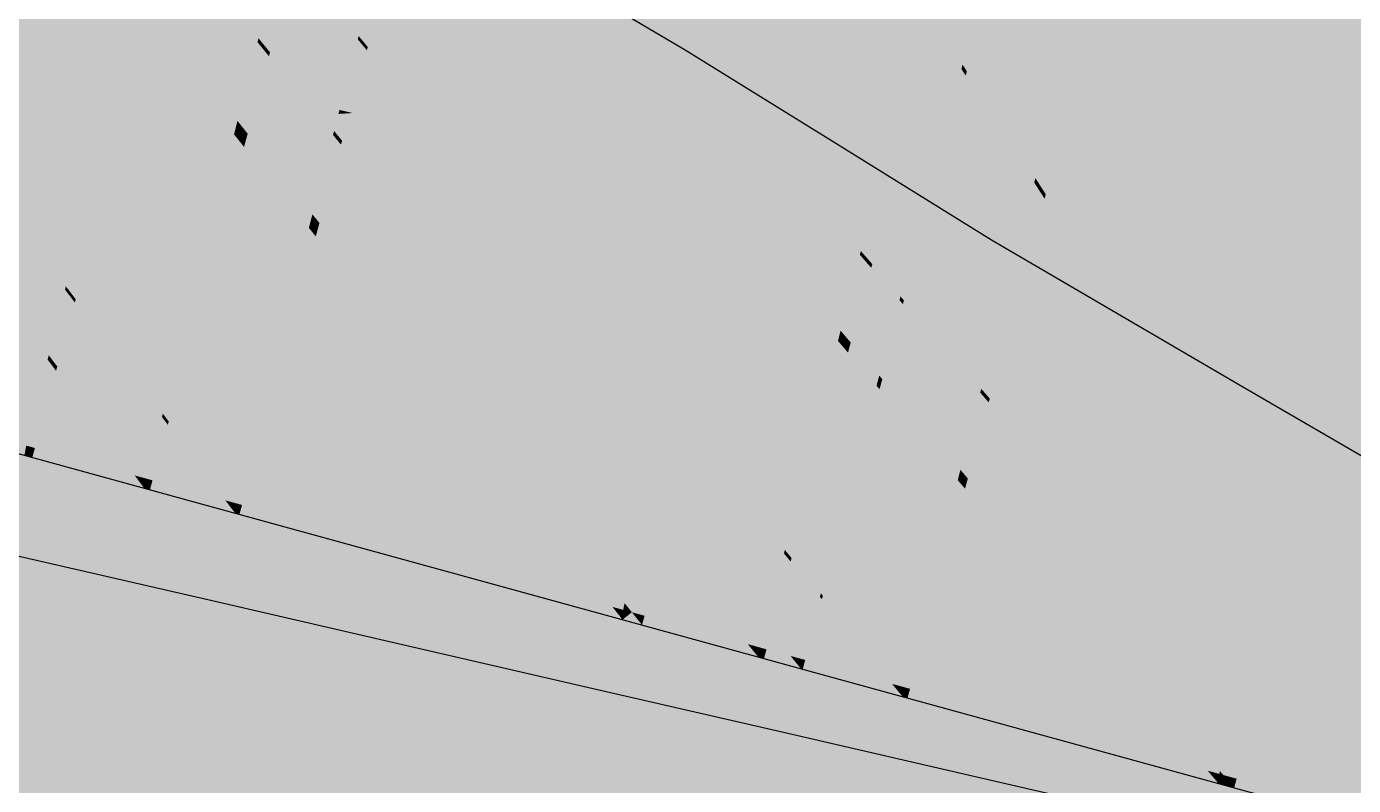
# Model space of a CAD drawing. Header units: millimetres. Extents: x 340454 to 342791, y 6993867 to 6995092.
# Drawn here: x 340717.3593 to 340717.7437, y 6994461.5475 to 6994461.7674 of the extents above; entities that cross this region are included whole.
import ezdxf

# ---------------------------------------------------------------- set-up
doc = ezdxf.new("R2010")
doc.units = ezdxf.units.MM
doc.header["$LTSCALE"] = 10
for name, color, linetype in [('A-MODELAGEM', 7, 'Continuous'), ('F-HZ-CORREDOR-FEAT', 2, 'Continuous'), ('T-HM-CURVA_MESTRA', 20, 'Continuous'), ('TRAMA', 7, 'Continuous')]:
    doc.layers.add(name, color=color, linetype=linetype)

msp = doc.modelspace()

# ---------------------------------------------------------------- hatches: boundary and pattern name
at = {"layer": 'TRAMA'}
h = msp.add_hatch(dxfattribs=at)
h.set_pattern_fill('AR-HBONE', color=253, scale=0.0015)
h.set_pattern_definition([(45, (337861.49948, 6993610.78793), (0, 0.215526147), [0.4572, -0.1524]), (135, (337861.60724, 6993610.8957), (2e-17, 0.215526147), [0.4572, -0.1524])])
edge = h.paths.add_edge_path()
edge.add_arc((340705.64986, 6994464.40015), 10.00323, 340.110083, 346.415596, ccw=False)
edge.add_line((340715.05637, 6994460.99691), (340716.04108, 6994460.72647))
edge.add_line((340716.04108, 6994460.72647), (340716.04375, 6994460.73573))
edge.add_line((340716.04375, 6994460.73573), (340716.42812, 6994460.62499))
edge.add_line((340716.42812, 6994460.62499), (340716.78616, 6994460.52184))
edge.add_line((340716.78616, 6994460.52184), (340730.99922, 6994456.61834))
edge.add_line((340730.99922, 6994456.61834), (340731.01484, 6994457.75478))
edge.add_line((340731.01484, 6994457.75478), (340715.37324, 6994462.05061))

# ---------------------------------------------------------------- linework, layer by layer
at = {"layer": 'A-MODELAGEM', "color": 161, "linetype": 'Continuous', "lineweight": -3}
for points in [[(340717.84237, 6994462.70378), (340717.52675, 6994461.55459), (340717.63806, 6994461.84807)], [(340717.84237, 6994462.70378), (340717.67741, 6994462.29563), (340717.52675, 6994461.55459)], [(340717.69122, 6994462.36192), (340717.49411, 6994461.89245), (340717.45377, 6994461.74231)], [(340717.69122, 6994462.36192), (340717.45377, 6994461.74231), (340717.67741, 6994462.29563)], [(340717.67741, 6994462.29563), (340717.45377, 6994461.74231), (340717.5184, 6994461.53256)], [(340717.67741, 6994462.29563), (340717.5184, 6994461.53256), (340717.52675, 6994461.55459)], [(340717.89921, 6994462.09656), (340717.86452, 6994462.01374), (340717.71907, 6994461.44068)], [(340717.89921, 6994462.09656), (340717.71907, 6994461.44068), (340717.75026, 6994461.43212)], [(340717.86452, 6994462.01374), (340717.78557, 6994461.8252), (340717.71907, 6994461.44068)], [(340717.71469, 6994461.93768), (340717.58808, 6994461.47666), (340717.7584, 6994461.79342)], [(340717.71469, 6994461.93768), (340717.6943, 6994461.88965), (340717.58808, 6994461.47666)], [(340717.49411, 6994461.89245), (340717.45487, 6994461.7496), (340717.45377, 6994461.74231)], [(340717.49411, 6994461.89245), (340717.4594, 6994461.77968), (340717.45487, 6994461.7496)], [(340717.74399, 6994461.72818), (340717.78031, 6994461.89264), (340717.6823, 6994461.81972)], [(340717.6943, 6994461.88965), (340717.62217, 6994461.71977), (340717.58808, 6994461.47666)], [(340717.6943, 6994461.88965), (340717.64105, 6994461.7885), (340717.62217, 6994461.71977)], [(340717.63806, 6994461.84807), (340717.52675, 6994461.55459), (340717.61165, 6994461.74428)], [(340717.63806, 6994461.84807), (340717.61165, 6994461.74428), (340717.62855, 6994461.78688)], [(340717.34391, 6994461.84046), (340717.34521, 6994461.76714), (340717.36428, 6994461.83658)], [(340717.56263, 6994461.74483), (340717.47966, 6994461.83984), (340717.47412, 6994461.81967)], [(340717.56286, 6994461.74595), (340717.47994, 6994461.84085), (340717.47966, 6994461.83984)], [(340717.56263, 6994461.74483), (340717.56286, 6994461.74595), (340717.47966, 6994461.83984)], [(340717.56286, 6994461.74595), (340717.57531, 6994461.80567), (340717.47994, 6994461.84085)], [(340717.36428, 6994461.83658), (340717.34521, 6994461.76714), (340717.38689, 6994461.75761)], [(340717.36428, 6994461.83658), (340717.38689, 6994461.75761), (340717.40456, 6994461.82889)], [(340717.40456, 6994461.82889), (340717.38689, 6994461.75761), (340717.39219, 6994461.7564)], [(340717.40456, 6994461.82889), (340717.39219, 6994461.7564), (340717.41173, 6994461.82753)], [(340717.41173, 6994461.82753), (340717.39219, 6994461.7564), (340717.42276, 6994461.7494)], [(340717.41173, 6994461.82753), (340717.42276, 6994461.7494), (340717.44125, 6994461.8219)], [(340717.78557, 6994461.8252), (340717.68271, 6994461.45067), (340717.71907, 6994461.44068)], [(340717.78557, 6994461.8252), (340717.74294, 6994461.72341), (340717.68271, 6994461.45067)], [(340717.78557, 6994461.8252), (340717.7584, 6994461.79342), (340717.74294, 6994461.72341)], [(340717.44125, 6994461.8219), (340717.42276, 6994461.7494), (340717.42668, 6994461.74851)], [(340717.44125, 6994461.8219), (340717.42668, 6994461.74851), (340717.44656, 6994461.82089)], [(340717.44656, 6994461.82089), (340717.42668, 6994461.74851), (340717.4594, 6994461.77968)], [(340717.45549, 6994461.76459), (340717.47008, 6994461.82078), (340717.43716, 6994461.78668)], [(340717.45549, 6994461.76459), (340717.47337, 6994461.81695), (340717.47008, 6994461.82078)], [(340717.55795, 6994461.72237), (340717.47412, 6994461.81967), (340717.47337, 6994461.81695)], [(340717.55795, 6994461.72237), (340717.56263, 6994461.74483), (340717.47412, 6994461.81967)], [(340717.74399, 6994461.72818), (340717.6823, 6994461.81972), (340717.67746, 6994461.80211)], [(340717.45812, 6994461.76142), (340717.47337, 6994461.81695), (340717.45549, 6994461.76459)], [(340717.55732, 6994461.71935), (340717.47337, 6994461.81695), (340717.45812, 6994461.76142)], [(340717.55732, 6994461.71935), (340717.55795, 6994461.72237), (340717.47337, 6994461.81695)], [(340717.3368, 6994461.73654), (340717.3905, 6994461.77216), (340717.3578, 6994461.81299)], [(340717.56286, 6994461.74595), (340717.58954, 6994461.7832), (340717.57531, 6994461.80567)], [(340717.65744, 6994461.74635), (340717.67239, 6994461.80445), (340717.63779, 6994461.77664)], [(340717.65744, 6994461.74635), (340717.67643, 6994461.79838), (340717.67239, 6994461.80445)], [(340717.73952, 6994461.70791), (340717.67721, 6994461.8012), (340717.67643, 6994461.79838)], [(340717.73974, 6994461.7089), (340717.67746, 6994461.80211), (340717.67721, 6994461.8012)], [(340717.73952, 6994461.70791), (340717.73974, 6994461.7089), (340717.67721, 6994461.8012)], [(340717.73974, 6994461.7089), (340717.74399, 6994461.72818), (340717.67746, 6994461.80211)], [(340717.66075, 6994461.74125), (340717.67643, 6994461.79838), (340717.65744, 6994461.74635)], [(340717.73883, 6994461.70482), (340717.67643, 6994461.79838), (340717.66075, 6994461.74125)], [(340717.73883, 6994461.70482), (340717.73952, 6994461.70791), (340717.67643, 6994461.79838)], [(340717.39602, 6994461.77033), (340717.42618, 6994461.76282), (340717.40208, 6994461.7924)], [(340717.42647, 6994461.76396), (340717.40238, 6994461.79351), (340717.40208, 6994461.7924)], [(340717.42618, 6994461.76282), (340717.42647, 6994461.76396), (340717.40208, 6994461.7924)], [(340717.42647, 6994461.76396), (340717.42828, 6994461.77104), (340717.40238, 6994461.79351)], [(340717.7584, 6994461.79342), (340717.58808, 6994461.47666), (340717.62451, 6994461.46665)], [(340717.7584, 6994461.79342), (340717.62451, 6994461.46665), (340717.74294, 6994461.72341)], [(340717.43172, 6994461.76684), (340717.43691, 6994461.78575), (340717.42828, 6994461.77104)], [(340717.43172, 6994461.76684), (340717.45524, 6994461.76364), (340717.43691, 6994461.78575)], [(340717.45549, 6994461.76459), (340717.43716, 6994461.78668), (340717.43691, 6994461.78575)], [(340717.45524, 6994461.76364), (340717.45549, 6994461.76459), (340717.43691, 6994461.78575)], [(340717.62855, 6994461.78688), (340717.60481, 6994461.70044), (340717.63543, 6994461.77484)], [(340717.62855, 6994461.78688), (340717.61165, 6994461.74428), (340717.60481, 6994461.70044)], [(340717.64105, 6994461.7885), (340717.63543, 6994461.77484), (340717.62217, 6994461.71977)], [(340717.57537, 6994461.73163), (340717.58954, 6994461.7832), (340717.56286, 6994461.74595)], [(340717.57537, 6994461.73163), (340717.61238, 6994461.74714), (340717.58954, 6994461.7832)], [(340717.61238, 6994461.74714), (340717.61886, 6994461.77261), (340717.58954, 6994461.7832)], [(340717.4594, 6994461.77968), (340717.42668, 6994461.74851), (340717.44993, 6994461.74319)], [(340717.4594, 6994461.77968), (340717.44993, 6994461.74319), (340717.45487, 6994461.7496)], [(340717.63046, 6994461.75631), (340717.63617, 6994461.77762), (340717.62324, 6994461.76756)], [(340717.63046, 6994461.75631), (340717.6375, 6994461.77558), (340717.63617, 6994461.77762)], [(340717.63543, 6994461.77484), (340717.60481, 6994461.70044), (340717.61806, 6994461.71008)], [(340717.63543, 6994461.77484), (340717.61806, 6994461.71008), (340717.62217, 6994461.71977)], [(340717.63169, 6994461.7544), (340717.6375, 6994461.77558), (340717.63046, 6994461.75631)], [(340717.65716, 6994461.74525), (340717.6375, 6994461.77558), (340717.63169, 6994461.7544)], [(340717.65744, 6994461.74635), (340717.63779, 6994461.77664), (340717.6375, 6994461.77558)], [(340717.65716, 6994461.74525), (340717.65744, 6994461.74635), (340717.6375, 6994461.77558)], [(340717.37065, 6994461.69211), (340717.3905, 6994461.77216), (340717.3368, 6994461.73654)], [(340717.37065, 6994461.69211), (340717.39498, 6994461.76656), (340717.3905, 6994461.77216)], [(340717.39498, 6994461.76656), (340717.39602, 6994461.77033), (340717.3905, 6994461.77216)], [(340717.42037, 6994461.74001), (340717.39602, 6994461.77033), (340717.39498, 6994461.76656)], [(340717.42037, 6994461.74001), (340717.42618, 6994461.76282), (340717.39602, 6994461.77033)], [(340717.42647, 6994461.76396), (340717.43172, 6994461.76684), (340717.42828, 6994461.77104)], [(340717.61238, 6994461.74714), (340717.6229, 6994461.76631), (340717.61886, 6994461.77261)], [(340717.6229, 6994461.76631), (340717.62324, 6994461.76756), (340717.61886, 6994461.77261)], [(340717.34521, 6994461.76714), (340717.33632, 6994461.73478), (340717.38195, 6994461.73771)], [(340717.34521, 6994461.76714), (340717.38195, 6994461.73771), (340717.38689, 6994461.75761)], [(340717.37351, 6994461.68836), (340717.39498, 6994461.76656), (340717.37065, 6994461.69211)], [(340717.37351, 6994461.68836), (340717.41937, 6994461.73612), (340717.39498, 6994461.76656)], [(340717.41937, 6994461.73612), (340717.42037, 6994461.74001), (340717.39498, 6994461.76656)], [(340717.4298, 6994461.75987), (340717.43172, 6994461.76684), (340717.42647, 6994461.76396)], [(340717.45021, 6994461.74427), (340717.43172, 6994461.76684), (340717.4298, 6994461.75987)], [(340717.45021, 6994461.74427), (340717.45524, 6994461.76364), (340717.43172, 6994461.76684)], [(340717.61604, 6994461.74135), (340717.6229, 6994461.76631), (340717.61238, 6994461.74714)], [(340717.61604, 6994461.74135), (340717.63012, 6994461.75505), (340717.6229, 6994461.76631)], [(340717.63046, 6994461.75631), (340717.62324, 6994461.76756), (340717.6229, 6994461.76631)], [(340717.63012, 6994461.75505), (340717.63046, 6994461.75631), (340717.6229, 6994461.76631)], [(340717.42037, 6994461.74001), (340717.42949, 6994461.75875), (340717.42618, 6994461.76282)], [(340717.4298, 6994461.75987), (340717.42647, 6994461.76396), (340717.42618, 6994461.76282)], [(340717.42949, 6994461.75875), (340717.4298, 6994461.75987), (340717.42618, 6994461.76282)], [(340717.45021, 6994461.74427), (340717.45786, 6994461.76048), (340717.45524, 6994461.76364)], [(340717.45812, 6994461.76142), (340717.45549, 6994461.76459), (340717.45524, 6994461.76364)], [(340717.45786, 6994461.76048), (340717.45812, 6994461.76142), (340717.45524, 6994461.76364)], [(340717.42333, 6994461.73632), (340717.42949, 6994461.75875), (340717.42037, 6994461.74001)], [(340717.42333, 6994461.73632), (340717.44805, 6994461.73597), (340717.42949, 6994461.75875)], [(340717.44835, 6994461.73712), (340717.4298, 6994461.75987), (340717.42949, 6994461.75875)], [(340717.44805, 6994461.73597), (340717.44835, 6994461.73712), (340717.42949, 6994461.75875)], [(340717.44835, 6994461.73712), (340717.45021, 6994461.74427), (340717.4298, 6994461.75987)], [(340717.4526, 6994461.74134), (340717.45786, 6994461.76048), (340717.45021, 6994461.74427)], [(340717.54419, 6994461.65635), (340717.45786, 6994461.76048), (340717.4526, 6994461.74134)], [(340717.54441, 6994461.6574), (340717.45812, 6994461.76142), (340717.45786, 6994461.76048)], [(340717.54419, 6994461.65635), (340717.54441, 6994461.6574), (340717.45786, 6994461.76048)], [(340717.54441, 6994461.6574), (340717.55732, 6994461.71935), (340717.45812, 6994461.76142)], [(340717.38689, 6994461.75761), (340717.38195, 6994461.73771), (340717.38715, 6994461.73804)], [(340717.38689, 6994461.75761), (340717.38715, 6994461.73804), (340717.39219, 6994461.7564)], [(340717.39219, 6994461.7564), (340717.38715, 6994461.73804), (340717.42041, 6994461.74017)], [(340717.39219, 6994461.7564), (340717.42041, 6994461.74017), (340717.42276, 6994461.7494)], [(340717.62335, 6994461.72981), (340717.63012, 6994461.75505), (340717.61604, 6994461.74135)], [(340717.62335, 6994461.72981), (340717.63134, 6994461.75314), (340717.63012, 6994461.75505)], [(340717.63169, 6994461.7544), (340717.63046, 6994461.75631), (340717.63012, 6994461.75505)], [(340717.63134, 6994461.75314), (340717.63169, 6994461.7544), (340717.63012, 6994461.75505)], [(340717.65155, 6994461.72344), (340717.63169, 6994461.7544), (340717.63134, 6994461.75314)], [(340717.65155, 6994461.72344), (340717.65716, 6994461.74525), (340717.63169, 6994461.7544)], [(340717.62445, 6994461.72807), (340717.63134, 6994461.75314), (340717.62335, 6994461.72981)], [(340717.62445, 6994461.72807), (340717.65122, 6994461.72214), (340717.63134, 6994461.75314)], [(340717.65122, 6994461.72214), (340717.65155, 6994461.72344), (340717.63134, 6994461.75314)], [(340717.42276, 6994461.7494), (340717.42041, 6994461.74017), (340717.42446, 6994461.74043)], [(340717.42276, 6994461.7494), (340717.42446, 6994461.74043), (340717.42668, 6994461.74851)], [(340717.42668, 6994461.74851), (340717.42446, 6994461.74043), (340717.44963, 6994461.74204)], [(340717.42668, 6994461.74851), (340717.44963, 6994461.74204), (340717.44993, 6994461.74319)], [(340717.45487, 6994461.7496), (340717.44993, 6994461.74319), (340717.45292, 6994461.7425)], [(340717.45487, 6994461.7496), (340717.45292, 6994461.7425), (340717.45377, 6994461.74231)], [(340717.60098, 6994461.70233), (340717.61238, 6994461.74714), (340717.57537, 6994461.73163)], [(340717.60098, 6994461.70233), (340717.61604, 6994461.74135), (340717.61238, 6994461.74714)], [(340717.66075, 6994461.74125), (340717.65744, 6994461.74635), (340717.65716, 6994461.74525)], [(340717.44835, 6994461.73712), (340717.4526, 6994461.74134), (340717.45021, 6994461.74427)], [(340717.44993, 6994461.74319), (340717.44963, 6994461.74204), (340717.45286, 6994461.74225)], [(340717.44993, 6994461.74319), (340717.45286, 6994461.74225), (340717.45292, 6994461.7425)], [(340717.45292, 6994461.7425), (340717.45286, 6994461.74225), (340717.45377, 6994461.74231)], [(340717.61165, 6994461.74428), (340717.51363, 6994461.49711), (340717.59354, 6994461.67305)], [(340717.61165, 6994461.74428), (340717.52675, 6994461.55459), (340717.51363, 6994461.49711)], [(340717.55795, 6994461.72237), (340717.57508, 6994461.73057), (340717.56263, 6994461.74483)], [(340717.57537, 6994461.73163), (340717.56286, 6994461.74595), (340717.56263, 6994461.74483)], [(340717.57508, 6994461.73057), (340717.57537, 6994461.73163), (340717.56263, 6994461.74483)], [(340717.61165, 6994461.74428), (340717.59354, 6994461.67305), (340717.60481, 6994461.70044)], [(340717.65155, 6994461.72344), (340717.66045, 6994461.74017), (340717.65716, 6994461.74525)], [(340717.66045, 6994461.74017), (340717.66075, 6994461.74125), (340717.65716, 6994461.74525)], [(340717.42041, 6994461.74017), (340717.36858, 6994461.53694), (340717.42446, 6994461.74043)], [(340717.42446, 6994461.74043), (340717.36858, 6994461.53694), (340717.39451, 6994461.52982)], [(340717.38715, 6994461.73804), (340717.36858, 6994461.53694), (340717.42041, 6994461.74017)], [(340717.44963, 6994461.74204), (340717.39451, 6994461.52982), (340717.45286, 6994461.74225)], [(340717.45286, 6994461.74225), (340717.39451, 6994461.52982), (340717.4133, 6994461.52466)], [(340717.42446, 6994461.74043), (340717.39451, 6994461.52982), (340717.44963, 6994461.74204)], [(340717.45377, 6994461.74231), (340717.4133, 6994461.52466), (340717.5184, 6994461.53256)], [(340717.45286, 6994461.74225), (340717.4133, 6994461.52466), (340717.45377, 6994461.74231)], [(340717.41937, 6994461.73612), (340717.42333, 6994461.73632), (340717.42037, 6994461.74001)], [(340717.45067, 6994461.73428), (340717.4526, 6994461.74134), (340717.44835, 6994461.73712)], [(340717.53973, 6994461.63495), (340717.4526, 6994461.74134), (340717.45067, 6994461.73428)], [(340717.53973, 6994461.63495), (340717.54419, 6994461.65635), (340717.4526, 6994461.74134)], [(340717.60429, 6994461.69854), (340717.61604, 6994461.74135), (340717.60098, 6994461.70233)], [(340717.60429, 6994461.69854), (340717.62335, 6994461.72981), (340717.61604, 6994461.74135)], [(340717.65456, 6994461.71874), (340717.66045, 6994461.74017), (340717.65155, 6994461.72344)], [(340717.72474, 6994461.641), (340717.66045, 6994461.74017), (340717.65456, 6994461.71874)], [(340717.725, 6994461.64218), (340717.66075, 6994461.74125), (340717.66045, 6994461.74017)], [(340717.72474, 6994461.641), (340717.725, 6994461.64218), (340717.66045, 6994461.74017)], [(340717.725, 6994461.64218), (340717.73883, 6994461.70482), (340717.66075, 6994461.74125)], [(340717.37041, 6994461.69116), (340717.33655, 6994461.73563), (340717.33158, 6994461.71751)], [(340717.38195, 6994461.73771), (340717.33449, 6994461.5463), (340717.38715, 6994461.73804)], [(340717.38715, 6994461.73804), (340717.33449, 6994461.5463), (340717.36858, 6994461.53694)], [(340717.33632, 6994461.73478), (340717.33449, 6994461.5463), (340717.38195, 6994461.73771)], [(340717.37065, 6994461.69211), (340717.3368, 6994461.73654), (340717.33655, 6994461.73563)], [(340717.37041, 6994461.69116), (340717.37065, 6994461.69211), (340717.33655, 6994461.73563)], [(340717.39874, 6994461.65522), (340717.41937, 6994461.73612), (340717.37351, 6994461.68836)], [(340717.39874, 6994461.65522), (340717.42228, 6994461.73249), (340717.41937, 6994461.73612)], [(340717.42228, 6994461.73249), (340717.42333, 6994461.73632), (340717.41937, 6994461.73612)], [(340717.44208, 6994461.71297), (340717.42333, 6994461.73632), (340717.42228, 6994461.73249)], [(340717.44208, 6994461.71297), (340717.44805, 6994461.73597), (340717.42333, 6994461.73632)], [(340717.44208, 6994461.71297), (340717.45035, 6994461.73315), (340717.44805, 6994461.73597)], [(340717.45067, 6994461.73428), (340717.44835, 6994461.73712), (340717.44805, 6994461.73597)], [(340717.45035, 6994461.73315), (340717.45067, 6994461.73428), (340717.44805, 6994461.73597)], [(340717.40045, 6994461.65298), (340717.42228, 6994461.73249), (340717.39874, 6994461.65522)], [(340717.40045, 6994461.65298), (340717.44106, 6994461.70904), (340717.42228, 6994461.73249)], [(340717.44106, 6994461.70904), (340717.44208, 6994461.71297), (340717.42228, 6994461.73249)], [(340717.44412, 6994461.71043), (340717.45035, 6994461.73315), (340717.44208, 6994461.71297)], [(340717.53782, 6994461.62578), (340717.45035, 6994461.73315), (340717.44412, 6994461.71043)], [(340717.53809, 6994461.62705), (340717.45067, 6994461.73428), (340717.45035, 6994461.73315)], [(340717.53782, 6994461.62578), (340717.53809, 6994461.62705), (340717.45035, 6994461.73315)], [(340717.53809, 6994461.62705), (340717.53973, 6994461.63495), (340717.45067, 6994461.73428)], [(340717.60098, 6994461.70233), (340717.57537, 6994461.73163), (340717.57508, 6994461.73057)], [(340717.56924, 6994461.70928), (340717.57508, 6994461.73057), (340717.55795, 6994461.72237)], [(340717.56924, 6994461.70928), (340717.6007, 6994461.70123), (340717.57508, 6994461.73057)], [(340717.6007, 6994461.70123), (340717.60098, 6994461.70233), (340717.57508, 6994461.73057)], [(340717.61246, 6994461.68919), (340717.62335, 6994461.72981), (340717.60429, 6994461.69854)], [(340717.61246, 6994461.68919), (340717.62445, 6994461.72807), (340717.62335, 6994461.72981)], [(340717.61346, 6994461.68804), (340717.62445, 6994461.72807), (340717.61246, 6994461.68919)], [(340717.61346, 6994461.68804), (340717.64457, 6994461.69631), (340717.62445, 6994461.72807)], [(340717.64457, 6994461.69631), (340717.65122, 6994461.72214), (340717.62445, 6994461.72807)], [(340717.73974, 6994461.7089), (340717.7546, 6994461.71245), (340717.74399, 6994461.72818)], [(340717.74294, 6994461.72341), (340717.62451, 6994461.46665), (340717.63429, 6994461.46397)], [(340717.74294, 6994461.72341), (340717.63429, 6994461.46397), (340717.68271, 6994461.45067)], [(340717.65456, 6994461.71874), (340717.65155, 6994461.72344), (340717.65122, 6994461.72214)], [(340717.54441, 6994461.6574), (340717.56845, 6994461.70642), (340717.55732, 6994461.71935)], [(340717.56924, 6994461.70928), (340717.55795, 6994461.72237), (340717.55732, 6994461.71935)], [(340717.56845, 6994461.70642), (340717.56924, 6994461.70928), (340717.55732, 6994461.71935)], [(340717.62217, 6994461.71977), (340717.5577, 6994461.485), (340717.58808, 6994461.47666)], [(340717.62217, 6994461.71977), (340717.61806, 6994461.71008), (340717.5577, 6994461.485)], [(340717.64457, 6994461.69631), (340717.65421, 6994461.71747), (340717.65122, 6994461.72214)], [(340717.65421, 6994461.71747), (340717.65456, 6994461.71874), (340717.65122, 6994461.72214)], [(340717.36538, 6994461.67087), (340717.33124, 6994461.71629), (340717.32451, 6994461.69177)], [(340717.3657, 6994461.67215), (340717.33158, 6994461.71751), (340717.33124, 6994461.71629)], [(340717.36538, 6994461.67087), (340717.3657, 6994461.67215), (340717.33124, 6994461.71629)], [(340717.3657, 6994461.67215), (340717.37041, 6994461.69116), (340717.33158, 6994461.71751)], [(340717.64724, 6994461.69209), (340717.65421, 6994461.71747), (340717.64457, 6994461.69631)], [(340717.71923, 6994461.61605), (340717.65421, 6994461.71747), (340717.64724, 6994461.69209)], [(340717.71954, 6994461.61745), (340717.65456, 6994461.71874), (340717.65421, 6994461.71747)], [(340717.71923, 6994461.61605), (340717.71954, 6994461.61745), (340717.65421, 6994461.71747)], [(340717.71954, 6994461.61745), (340717.72474, 6994461.641), (340717.65456, 6994461.71874)], [(340717.44106, 6994461.70904), (340717.44412, 6994461.71043), (340717.44208, 6994461.71297)], [(340717.74958, 6994461.69417), (340717.7546, 6994461.71245), (340717.73974, 6994461.7089)], [(340717.41813, 6994461.62976), (340717.44106, 6994461.70904), (340717.40045, 6994461.65298)], [(340717.41813, 6994461.62976), (340717.42031, 6994461.62916), (340717.44106, 6994461.70904)], [(340717.42036, 6994461.62915), (340717.44106, 6994461.70904), (340717.42031, 6994461.62916)], [(340717.42036, 6994461.62915), (340717.44305, 6994461.70655), (340717.44106, 6994461.70904)], [(340717.44305, 6994461.70655), (340717.44412, 6994461.71043), (340717.44106, 6994461.70904)], [(340717.53252, 6994461.60034), (340717.44412, 6994461.71043), (340717.44305, 6994461.70655)], [(340717.53252, 6994461.60034), (340717.53782, 6994461.62578), (340717.44412, 6994461.71043)], [(340717.61806, 6994461.71008), (340717.58803, 6994461.63935), (340717.5577, 6994461.485)], [(340717.59511, 6994461.67925), (340717.56924, 6994461.70928), (340717.56845, 6994461.70642)], [(340717.59511, 6994461.67925), (340717.6007, 6994461.70123), (340717.56924, 6994461.70928)], [(340717.61806, 6994461.71008), (340717.60481, 6994461.70044), (340717.58803, 6994461.63935)], [(340717.74932, 6994461.69323), (340717.73952, 6994461.70791), (340717.73883, 6994461.70482)], [(340717.74958, 6994461.69417), (340717.73974, 6994461.7089), (340717.73952, 6994461.70791)], [(340717.74932, 6994461.69323), (340717.74958, 6994461.69417), (340717.73952, 6994461.70791)], [(340717.42036, 6994461.62915), (340717.42169, 6994461.62878), (340717.44305, 6994461.70655)], [(340717.52899, 6994461.59926), (340717.44305, 6994461.70655), (340717.42169, 6994461.62878)], [(340717.53212, 6994461.5984), (340717.53252, 6994461.60034), (340717.44305, 6994461.70655)], [(340717.53212, 6994461.5984), (340717.44305, 6994461.70655), (340717.52899, 6994461.59926)], [(340717.55236, 6994461.64783), (340717.56845, 6994461.70642), (340717.54441, 6994461.6574)], [(340717.55236, 6994461.64783), (340717.59436, 6994461.67629), (340717.56845, 6994461.70642)], [(340717.59436, 6994461.67629), (340717.59511, 6994461.67925), (340717.56845, 6994461.70642)], [(340717.725, 6994461.64218), (340717.74852, 6994461.6903), (340717.73883, 6994461.70482)], [(340717.74852, 6994461.6903), (340717.74932, 6994461.69323), (340717.73883, 6994461.70482)], [(340717.60481, 6994461.70044), (340717.59354, 6994461.67305), (340717.58803, 6994461.63935)], [(340717.59511, 6994461.67925), (340717.60399, 6994461.69746), (340717.6007, 6994461.70123)], [(340717.60429, 6994461.69854), (340717.60098, 6994461.70233), (340717.6007, 6994461.70123)], [(340717.60399, 6994461.69746), (340717.60429, 6994461.69854), (340717.6007, 6994461.70123)], [(340717.59805, 6994461.67584), (340717.60399, 6994461.69746), (340717.59511, 6994461.67925)], [(340717.59805, 6994461.67584), (340717.61217, 6994461.6881), (340717.60399, 6994461.69746)], [(340717.61246, 6994461.68919), (340717.60429, 6994461.69854), (340717.60399, 6994461.69746)], [(340717.61217, 6994461.6881), (340717.61246, 6994461.68919), (340717.60399, 6994461.69746)], [(340717.63585, 6994461.66242), (340717.64457, 6994461.69631), (340717.61346, 6994461.68804)], [(340717.63585, 6994461.66242), (340717.64724, 6994461.69209), (340717.64457, 6994461.69631)], [(340717.35921, 6994461.64597), (340717.36538, 6994461.67087), (340717.32451, 6994461.69177)], [(340717.3657, 6994461.67215), (340717.37325, 6994461.68743), (340717.37041, 6994461.69116)], [(340717.37351, 6994461.68836), (340717.37065, 6994461.69211), (340717.37041, 6994461.69116)], [(340717.37325, 6994461.68743), (340717.37351, 6994461.68836), (340717.37041, 6994461.69116)], [(340717.61217, 6994461.6881), (340717.61346, 6994461.68804), (340717.61246, 6994461.68919)], [(340717.63832, 6994461.6596), (340717.64724, 6994461.69209), (340717.63585, 6994461.66242)], [(340717.71307, 6994461.58815), (340717.64724, 6994461.69209), (340717.63832, 6994461.6596)], [(340717.71307, 6994461.58815), (340717.71923, 6994461.61605), (340717.64724, 6994461.69209)], [(340717.73224, 6994461.63102), (340717.74852, 6994461.6903), (340717.725, 6994461.64218)], [(340717.73224, 6994461.63102), (340717.77308, 6994461.65346), (340717.74852, 6994461.6903)], [(340717.36816, 6994461.66889), (340717.37325, 6994461.68743), (340717.3657, 6994461.67215)], [(340717.3985, 6994461.65426), (340717.37325, 6994461.68743), (340717.36816, 6994461.66889)], [(340717.39874, 6994461.65522), (340717.37351, 6994461.68836), (340717.37325, 6994461.68743)], [(340717.3985, 6994461.65426), (340717.39874, 6994461.65522), (340717.37325, 6994461.68743)], [(340717.60631, 6994461.66626), (340717.61217, 6994461.6881), (340717.59805, 6994461.67584)], [(340717.60631, 6994461.66626), (340717.61316, 6994461.68696), (340717.61217, 6994461.6881)], [(340717.60719, 6994461.66523), (340717.61316, 6994461.68696), (340717.60631, 6994461.66626)], [(340717.60719, 6994461.66523), (340717.63557, 6994461.6613), (340717.61316, 6994461.68696)], [(340717.61316, 6994461.68696), (340717.61346, 6994461.68804), (340717.61217, 6994461.6881)], [(340717.63585, 6994461.66242), (340717.61346, 6994461.68804), (340717.61316, 6994461.68696)], [(340717.63557, 6994461.6613), (340717.63585, 6994461.66242), (340717.61316, 6994461.68696)], [(340717.59436, 6994461.67629), (340717.59805, 6994461.67584), (340717.59511, 6994461.67925)], [(340717.57896, 6994461.61576), (340717.59436, 6994461.67629), (340717.55236, 6994461.64783)], [(340717.57896, 6994461.61576), (340717.59725, 6994461.67293), (340717.59436, 6994461.67629)], [(340717.59725, 6994461.67293), (340717.59805, 6994461.67584), (340717.59436, 6994461.67629)], [(340717.60631, 6994461.66626), (340717.59805, 6994461.67584), (340717.59725, 6994461.67293)], [(340717.35931, 6994461.64594), (340717.36538, 6994461.67087), (340717.35921, 6994461.64597)], [(340717.35931, 6994461.64594), (340717.36781, 6994461.66763), (340717.36538, 6994461.67087)], [(340717.36816, 6994461.66889), (340717.3657, 6994461.67215), (340717.36538, 6994461.67087)], [(340717.36781, 6994461.66763), (340717.36816, 6994461.66889), (340717.36538, 6994461.67087)], [(340717.59354, 6994461.67305), (340717.51363, 6994461.49711), (340717.52036, 6994461.49526)], [(340717.59354, 6994461.67305), (340717.52036, 6994461.49526), (340717.58038, 6994461.62133)], [(340717.58091, 6994461.61341), (340717.59725, 6994461.67293), (340717.57896, 6994461.61576)], [(340717.59354, 6994461.67305), (340717.58038, 6994461.62133), (340717.58803, 6994461.63935)], [(340717.58091, 6994461.61341), (340717.60552, 6994461.66332), (340717.59725, 6994461.67293)], [(340717.60552, 6994461.66332), (340717.60631, 6994461.66626), (340717.59725, 6994461.67293)], [(340717.35931, 6994461.64594), (340717.36168, 6994461.64529), (340717.36781, 6994461.66763)], [(340717.39058, 6994461.63734), (340717.36781, 6994461.66763), (340717.36168, 6994461.64529)], [(340717.39214, 6994461.63691), (340717.36816, 6994461.66889), (340717.36781, 6994461.66763)], [(340717.39214, 6994461.63691), (340717.36781, 6994461.66763), (340717.39058, 6994461.63734)], [(340717.39214, 6994461.63691), (340717.39223, 6994461.63689), (340717.36816, 6994461.66889)], [(340717.39394, 6994461.63641), (340717.3985, 6994461.65426), (340717.36816, 6994461.66889)], [(340717.39394, 6994461.63641), (340717.36816, 6994461.66889), (340717.39223, 6994461.63689)], [(340717.60552, 6994461.66332), (340717.60719, 6994461.66523), (340717.60631, 6994461.66626)], [(340717.58939, 6994461.60318), (340717.60552, 6994461.66332), (340717.58091, 6994461.61341)], [(340717.58939, 6994461.60318), (340717.60639, 6994461.66231), (340717.60552, 6994461.66332)], [(340717.58997, 6994461.60249), (340717.60639, 6994461.66231), (340717.58939, 6994461.60318)], [(340717.58997, 6994461.60249), (340717.62905, 6994461.63596), (340717.60639, 6994461.66231)], [(340717.60639, 6994461.66231), (340717.60719, 6994461.66523), (340717.60552, 6994461.66332)], [(340717.62982, 6994461.63897), (340717.60719, 6994461.66523), (340717.60639, 6994461.66231)], [(340717.62905, 6994461.63596), (340717.62982, 6994461.63897), (340717.60639, 6994461.66231)], [(340717.62982, 6994461.63897), (340717.63557, 6994461.6613), (340717.60719, 6994461.66523)], [(340717.63832, 6994461.6596), (340717.63585, 6994461.66242), (340717.63557, 6994461.6613)], [(340717.62982, 6994461.63897), (340717.63802, 6994461.65849), (340717.63557, 6994461.6613)], [(340717.63197, 6994461.63647), (340717.63802, 6994461.65849), (340717.62982, 6994461.63897)], [(340717.71032, 6994461.5757), (340717.63802, 6994461.65849), (340717.63197, 6994461.63647)], [(340717.63802, 6994461.65849), (340717.63832, 6994461.6596), (340717.63557, 6994461.6613)], [(340717.71058, 6994461.5769), (340717.63832, 6994461.6596), (340717.63802, 6994461.65849)], [(340717.71032, 6994461.5757), (340717.71058, 6994461.5769), (340717.63802, 6994461.65849)], [(340717.71058, 6994461.5769), (340717.71307, 6994461.58815), (340717.63832, 6994461.6596)], [(340717.39411, 6994461.63637), (340717.3985, 6994461.65426), (340717.39394, 6994461.63641)], [(340717.39411, 6994461.63637), (340717.40019, 6994461.65204), (340717.3985, 6994461.65426)], [(340717.40045, 6994461.65298), (340717.39874, 6994461.65522), (340717.3985, 6994461.65426)], [(340717.40019, 6994461.65204), (340717.40045, 6994461.65298), (340717.3985, 6994461.65426)], [(340717.53973, 6994461.63495), (340717.55209, 6994461.64683), (340717.54419, 6994461.65635)], [(340717.55236, 6994461.64783), (340717.54441, 6994461.6574), (340717.54419, 6994461.65635)], [(340717.55209, 6994461.64683), (340717.55236, 6994461.64783), (340717.54419, 6994461.65635)], [(340717.39411, 6994461.63637), (340717.39576, 6994461.63592), (340717.40019, 6994461.65204)], [(340717.41688, 6994461.6301), (340717.40019, 6994461.65204), (340717.39576, 6994461.63592)], [(340717.41802, 6994461.62979), (340717.40045, 6994461.65298), (340717.40019, 6994461.65204)], [(340717.41802, 6994461.62979), (340717.40019, 6994461.65204), (340717.41688, 6994461.6301)], [(340717.41802, 6994461.62979), (340717.41813, 6994461.62976), (340717.40045, 6994461.65298)], [(340717.7575, 6994461.59207), (340717.77308, 6994461.65346), (340717.73224, 6994461.63102)], [(340717.54654, 6994461.62664), (340717.55209, 6994461.64683), (340717.53973, 6994461.63495)], [(340717.5787, 6994461.61473), (340717.55209, 6994461.64683), (340717.54654, 6994461.62664)], [(340717.57896, 6994461.61576), (340717.55236, 6994461.64783), (340717.55209, 6994461.64683)], [(340717.5787, 6994461.61473), (340717.57896, 6994461.61576), (340717.55209, 6994461.64683)], [(340717.58803, 6994461.63935), (340717.54649, 6994461.48808), (340717.5577, 6994461.485)], [(340717.58803, 6994461.63935), (340717.58038, 6994461.62133), (340717.54649, 6994461.48808)], [(340717.62905, 6994461.63596), (340717.63197, 6994461.63647), (340717.62982, 6994461.63897)], [(340717.71954, 6994461.61745), (340717.73193, 6994461.6299), (340717.72474, 6994461.641)], [(340717.73224, 6994461.63102), (340717.725, 6994461.64218), (340717.72474, 6994461.641)], [(340717.73193, 6994461.6299), (340717.73224, 6994461.63102), (340717.72474, 6994461.641)], [(340717.53809, 6994461.62705), (340717.54654, 6994461.62664), (340717.53973, 6994461.63495)], [(340717.61147, 6994461.57657), (340717.62905, 6994461.63596), (340717.58997, 6994461.60249)], [(340717.61147, 6994461.57657), (340717.61362, 6994461.57598), (340717.62905, 6994461.63596)], [(340717.61369, 6994461.57596), (340717.62905, 6994461.63596), (340717.61362, 6994461.57598)], [(340717.61369, 6994461.57596), (340717.63116, 6994461.63351), (340717.62905, 6994461.63596)], [(340717.63116, 6994461.63351), (340717.63197, 6994461.63647), (340717.62905, 6994461.63596)], [(340717.70502, 6994461.5517), (340717.63197, 6994461.63647), (340717.63116, 6994461.63351)], [(340717.70502, 6994461.5517), (340717.71032, 6994461.5757), (340717.63197, 6994461.63647)], [(340717.61369, 6994461.57596), (340717.61523, 6994461.57553), (340717.63116, 6994461.63351)], [(340717.70143, 6994461.55182), (340717.63116, 6994461.63351), (340717.61523, 6994461.57553)], [(340717.70484, 6994461.55088), (340717.70502, 6994461.5517), (340717.63116, 6994461.63351)], [(340717.70484, 6994461.55088), (340717.63116, 6994461.63351), (340717.70143, 6994461.55182)], [(340717.7575, 6994461.59207), (340717.73224, 6994461.63102), (340717.73193, 6994461.6299)], [(340717.72582, 6994461.60766), (340717.73193, 6994461.6299), (340717.71954, 6994461.61745)], [(340717.7572, 6994461.59091), (340717.73193, 6994461.6299), (340717.72582, 6994461.60766)], [(340717.7572, 6994461.59091), (340717.7575, 6994461.59207), (340717.73193, 6994461.6299)], [(340717.53252, 6994461.60034), (340717.54417, 6994461.618), (340717.53782, 6994461.62578)], [(340717.54449, 6994461.6192), (340717.53809, 6994461.62705), (340717.53782, 6994461.62578)], [(340717.54417, 6994461.618), (340717.54449, 6994461.6192), (340717.53782, 6994461.62578)], [(340717.54449, 6994461.6192), (340717.54654, 6994461.62664), (340717.53809, 6994461.62705)], [(340717.57339, 6994461.59385), (340717.54654, 6994461.62664), (340717.54449, 6994461.6192)], [(340717.57339, 6994461.59385), (340717.5787, 6994461.61473), (340717.54654, 6994461.62664)], [(340717.58038, 6994461.62133), (340717.52036, 6994461.49526), (340717.52618, 6994461.49366)], [(340717.58038, 6994461.62133), (340717.52618, 6994461.49366), (340717.54649, 6994461.48808)], [(340717.53463, 6994461.59771), (340717.54417, 6994461.618), (340717.53252, 6994461.60034)], [(340717.53463, 6994461.59771), (340717.53832, 6994461.5967), (340717.54417, 6994461.618)], [(340717.56822, 6994461.58847), (340717.54417, 6994461.618), (340717.53832, 6994461.5967)], [(340717.56983, 6994461.58803), (340717.54449, 6994461.6192), (340717.54417, 6994461.618)], [(340717.56983, 6994461.58803), (340717.54417, 6994461.618), (340717.56822, 6994461.58847)], [(340717.57177, 6994461.58749), (340717.57339, 6994461.59385), (340717.54449, 6994461.6192)], [(340717.57177, 6994461.58749), (340717.54449, 6994461.6192), (340717.56993, 6994461.588)], [(340717.56983, 6994461.58803), (340717.56993, 6994461.588), (340717.54449, 6994461.6192)], [(340717.58091, 6994461.61341), (340717.57896, 6994461.61576), (340717.5787, 6994461.61473)], [(340717.71307, 6994461.58815), (340717.72546, 6994461.60634), (340717.71923, 6994461.61605)], [(340717.72582, 6994461.60766), (340717.71954, 6994461.61745), (340717.71923, 6994461.61605)], [(340717.72546, 6994461.60634), (340717.72582, 6994461.60766), (340717.71923, 6994461.61605)], [(340717.57339, 6994461.59385), (340717.58063, 6994461.6124), (340717.5787, 6994461.61473)], [(340717.575, 6994461.59189), (340717.58063, 6994461.6124), (340717.57339, 6994461.59385)], [(340717.575, 6994461.59189), (340717.58912, 6994461.60216), (340717.58063, 6994461.6124)], [(340717.58063, 6994461.6124), (340717.58091, 6994461.61341), (340717.5787, 6994461.61473)], [(340717.58939, 6994461.60318), (340717.58091, 6994461.61341), (340717.58063, 6994461.6124)], [(340717.58912, 6994461.60216), (340717.58939, 6994461.60318), (340717.58063, 6994461.6124)], [(340717.71823, 6994461.58001), (340717.72546, 6994461.60634), (340717.71307, 6994461.58815)], [(340717.751, 6994461.56649), (340717.72546, 6994461.60634), (340717.71823, 6994461.58001)], [(340717.75135, 6994461.56786), (340717.72582, 6994461.60766), (340717.72546, 6994461.60634)], [(340717.751, 6994461.56649), (340717.75135, 6994461.56786), (340717.72546, 6994461.60634)], [(340717.75135, 6994461.56786), (340717.7572, 6994461.59091), (340717.72582, 6994461.60766)], [(340717.53212, 6994461.5984), (340717.53228, 6994461.59836), (340717.53252, 6994461.60034)], [(340717.53463, 6994461.59771), (340717.53252, 6994461.60034), (340717.53228, 6994461.59836)], [(340717.58059, 6994461.58507), (340717.58912, 6994461.60216), (340717.575, 6994461.59189)], [(340717.58059, 6994461.58507), (340717.58429, 6994461.58405), (340717.58912, 6994461.60216)], [(340717.58439, 6994461.58402), (340717.58912, 6994461.60216), (340717.58429, 6994461.58405)], [(340717.58439, 6994461.58402), (340717.58969, 6994461.60148), (340717.58912, 6994461.60216)], [(340717.58486, 6994461.58389), (340717.58969, 6994461.60148), (340717.58439, 6994461.58402)], [(340717.61001, 6994461.57697), (340717.58969, 6994461.60148), (340717.58486, 6994461.58389)], [(340717.58912, 6994461.60216), (340717.58997, 6994461.60249), (340717.58939, 6994461.60318)], [(340717.58969, 6994461.60148), (340717.58997, 6994461.60249), (340717.58912, 6994461.60216)], [(340717.61136, 6994461.5766), (340717.58997, 6994461.60249), (340717.58969, 6994461.60148)], [(340717.61136, 6994461.5766), (340717.58969, 6994461.60148), (340717.61001, 6994461.57697)], [(340717.61136, 6994461.5766), (340717.61147, 6994461.57657), (340717.58997, 6994461.60249)], [(340717.57219, 6994461.58738), (340717.57339, 6994461.59385), (340717.57177, 6994461.58749)], [(340717.57219, 6994461.58738), (340717.575, 6994461.59189), (340717.57339, 6994461.59385)], [(340717.57219, 6994461.58738), (340717.57365, 6994461.58698), (340717.575, 6994461.59189)], [(340717.58059, 6994461.58507), (340717.575, 6994461.59189), (340717.57365, 6994461.58698)], [(340717.71058, 6994461.5769), (340717.71823, 6994461.58001), (340717.71307, 6994461.58815)], [(340717.71575, 6994461.57099), (340717.71823, 6994461.58001), (340717.71058, 6994461.5769)], [(340717.74302, 6994461.54037), (340717.71823, 6994461.58001), (340717.71575, 6994461.57099)], [(340717.74302, 6994461.54037), (340717.74339, 6994461.54027), (340717.71823, 6994461.58001)], [(340717.74429, 6994461.54002), (340717.751, 6994461.56649), (340717.71823, 6994461.58001)], [(340717.74429, 6994461.54002), (340717.71823, 6994461.58001), (340717.74339, 6994461.54027)], [(340717.70502, 6994461.5517), (340717.71543, 6994461.56984), (340717.71032, 6994461.5757)], [(340717.71575, 6994461.57099), (340717.71058, 6994461.5769), (340717.71032, 6994461.5757)], [(340717.71543, 6994461.56984), (340717.71575, 6994461.57099), (340717.71032, 6994461.5757)], [(340717.706, 6994461.55056), (340717.71543, 6994461.56984), (340717.70502, 6994461.5517)], [(340717.706, 6994461.55056), (340717.70985, 6994461.5495), (340717.71543, 6994461.56984)], [(340717.74057, 6994461.54105), (340717.71543, 6994461.56984), (340717.70985, 6994461.5495)], [(340717.74222, 6994461.5406), (340717.71575, 6994461.57099), (340717.71543, 6994461.56984)], [(340717.74222, 6994461.5406), (340717.71543, 6994461.56984), (340717.74057, 6994461.54105)], [(340717.74222, 6994461.5406), (340717.74233, 6994461.54057), (340717.71575, 6994461.57099)], [(340717.74302, 6994461.54037), (340717.71575, 6994461.57099), (340717.74233, 6994461.54057)], [(340717.52675, 6994461.55459), (340717.51115, 6994461.49779), (340717.51363, 6994461.49711)], [(340717.52675, 6994461.55459), (340717.5184, 6994461.53256), (340717.51115, 6994461.49779)], [(340717.70484, 6994461.55088), (340717.70491, 6994461.55086), (340717.70502, 6994461.5517)], [(340717.706, 6994461.55056), (340717.70502, 6994461.5517), (340717.70491, 6994461.55086)]]:
    msp.add_solid(points, dxfattribs=at)
at = {"layer": 'A-MODELAGEM', "color": 11, "linetype": 'Continuous', "lineweight": -3}
for points in [[(340717.35868, 6994461.64317), (340717.36093, 6994461.64255), (340717.359, 6994461.64515)], [(340717.35868, 6994461.64317), (340717.35918, 6994461.63621), (340717.36093, 6994461.64255)], [(340717.359, 6994461.64515), (340717.35931, 6994461.64594), (340717.35921, 6994461.64597)], [(340717.36093, 6994461.64255), (340717.35931, 6994461.64594), (340717.359, 6994461.64515)], [(340717.36093, 6994461.64255), (340717.35918, 6994461.63621), (340717.39163, 6994461.62734)], [(340717.36093, 6994461.64255), (340717.36168, 6994461.64529), (340717.35931, 6994461.64594)], [(340717.36093, 6994461.64255), (340717.39058, 6994461.63734), (340717.36168, 6994461.64529)], [(340717.36093, 6994461.64255), (340717.39327, 6994461.63377), (340717.39058, 6994461.63734)], [(340717.36093, 6994461.64255), (340717.39163, 6994461.62734), (340717.39327, 6994461.63377)], [(340717.39327, 6994461.63377), (340717.39214, 6994461.63691), (340717.39058, 6994461.63734)], [(340717.3936, 6994461.63506), (340717.39223, 6994461.63689), (340717.39214, 6994461.63691)], [(340717.39327, 6994461.63377), (340717.3936, 6994461.63506), (340717.39214, 6994461.63691)], [(340717.3936, 6994461.63506), (340717.39394, 6994461.63641), (340717.39223, 6994461.63689)], [(340717.39336, 6994461.63364), (340717.3936, 6994461.63506), (340717.39327, 6994461.63377)], [(340717.39336, 6994461.63364), (340717.39501, 6994461.63319), (340717.3936, 6994461.63506)], [(340717.3936, 6994461.63506), (340717.39411, 6994461.63637), (340717.39394, 6994461.63641)], [(340717.39501, 6994461.63319), (340717.39411, 6994461.63637), (340717.3936, 6994461.63506)], [(340717.39501, 6994461.63319), (340717.39576, 6994461.63592), (340717.39411, 6994461.63637)], [(340717.39501, 6994461.63319), (340717.41688, 6994461.6301), (340717.39576, 6994461.63592)], [(340717.39336, 6994461.63364), (340717.39327, 6994461.63377), (340717.39163, 6994461.62734)], [(340717.39336, 6994461.63364), (340717.39163, 6994461.62734), (340717.39328, 6994461.62689)], [(340717.39336, 6994461.63364), (340717.39328, 6994461.62689), (340717.39501, 6994461.63319)], [(340717.39501, 6994461.63319), (340717.39328, 6994461.62689), (340717.41797, 6994461.62013)], [(340717.39501, 6994461.63319), (340717.41969, 6994461.62641), (340717.41688, 6994461.6301)], [(340717.39501, 6994461.63319), (340717.41797, 6994461.62013), (340717.41969, 6994461.62641)], [(340717.41969, 6994461.62641), (340717.41802, 6994461.62979), (340717.41688, 6994461.6301)], [(340717.41987, 6994461.62748), (340717.41813, 6994461.62976), (340717.41802, 6994461.62979)], [(340717.41969, 6994461.62641), (340717.41987, 6994461.62748), (340717.41802, 6994461.62979)], [(340717.41987, 6994461.62748), (340717.42031, 6994461.62916), (340717.41813, 6994461.62976)], [(340717.41969, 6994461.62641), (340717.42095, 6994461.62607), (340717.41987, 6994461.62748)], [(340717.41987, 6994461.62748), (340717.42036, 6994461.62915), (340717.42031, 6994461.62916)], [(340717.42095, 6994461.62607), (340717.42036, 6994461.62915), (340717.41987, 6994461.62748)], [(340717.42095, 6994461.62607), (340717.42169, 6994461.62878), (340717.42036, 6994461.62915)], [(340717.42095, 6994461.62607), (340717.52899, 6994461.59926), (340717.42169, 6994461.62878)], [(340717.41969, 6994461.62641), (340717.41797, 6994461.62013), (340717.41922, 6994461.61979)], [(340717.41969, 6994461.62641), (340717.41922, 6994461.61979), (340717.42095, 6994461.62607)], [(340717.42095, 6994461.62607), (340717.41922, 6994461.61979), (340717.53025, 6994461.58942)], [(340717.42095, 6994461.62607), (340717.53161, 6994461.59599), (340717.52899, 6994461.59926)], [(340717.42095, 6994461.62607), (340717.53155, 6994461.59569), (340717.53161, 6994461.59599)], [(340717.42095, 6994461.62607), (340717.53025, 6994461.58942), (340717.53155, 6994461.59569)], [(340717.53161, 6994461.59599), (340717.53212, 6994461.5984), (340717.52899, 6994461.59926)], [(340717.53194, 6994461.59558), (340717.53212, 6994461.5984), (340717.53161, 6994461.59599)], [(340717.53194, 6994461.59558), (340717.53228, 6994461.59836), (340717.53212, 6994461.5984)], [(340717.53194, 6994461.59558), (340717.53463, 6994461.59771), (340717.53228, 6994461.59836)], [(340717.53194, 6994461.59558), (340717.53758, 6994461.59403), (340717.53463, 6994461.59771)], [(340717.53758, 6994461.59403), (340717.53832, 6994461.5967), (340717.53463, 6994461.59771)], [(340717.53758, 6994461.59403), (340717.56822, 6994461.58847), (340717.53832, 6994461.5967)], [(340717.53155, 6994461.59569), (340717.53025, 6994461.58942), (340717.53194, 6994461.59558)], [(340717.53194, 6994461.59558), (340717.53025, 6994461.58942), (340717.53589, 6994461.58788)], [(340717.53155, 6994461.59569), (340717.53194, 6994461.59558), (340717.53161, 6994461.59599)], [(340717.53194, 6994461.59558), (340717.53589, 6994461.58788), (340717.53758, 6994461.59403)], [(340717.53758, 6994461.59403), (340717.53589, 6994461.58788), (340717.56953, 6994461.57868)], [(340717.53758, 6994461.59403), (340717.56953, 6994461.57868), (340717.57112, 6994461.58491)], [(340717.53758, 6994461.59403), (340717.57112, 6994461.58491), (340717.56822, 6994461.58847)], [(340717.57112, 6994461.58491), (340717.56983, 6994461.58803), (340717.56822, 6994461.58847)], [(340717.57121, 6994461.5848), (340717.57112, 6994461.58491), (340717.56953, 6994461.57868)], [(340717.57121, 6994461.5848), (340717.56953, 6994461.57868), (340717.57124, 6994461.57821)], [(340717.57112, 6994461.58491), (340717.57143, 6994461.58615), (340717.56983, 6994461.58803)], [(340717.57143, 6994461.58615), (340717.56993, 6994461.588), (340717.56983, 6994461.58803)], [(340717.57143, 6994461.58615), (340717.57177, 6994461.58749), (340717.56993, 6994461.588)], [(340717.57121, 6994461.5848), (340717.57143, 6994461.58615), (340717.57112, 6994461.58491)], [(340717.57121, 6994461.5848), (340717.57292, 6994461.58433), (340717.57143, 6994461.58615)], [(340717.57121, 6994461.5848), (340717.57124, 6994461.57821), (340717.57292, 6994461.58433)], [(340717.57143, 6994461.58615), (340717.57219, 6994461.58738), (340717.57177, 6994461.58749)], [(340717.57292, 6994461.58433), (340717.57219, 6994461.58738), (340717.57143, 6994461.58615)], [(340717.57292, 6994461.58433), (340717.57365, 6994461.58698), (340717.57219, 6994461.58738)], [(340717.57292, 6994461.58433), (340717.58059, 6994461.58507), (340717.57365, 6994461.58698)], [(340717.57292, 6994461.58433), (340717.58359, 6994461.5814), (340717.58059, 6994461.58507)], [(340717.58359, 6994461.5814), (340717.58429, 6994461.58405), (340717.58059, 6994461.58507)], [(340717.57292, 6994461.58433), (340717.57124, 6994461.57821), (340717.58191, 6994461.57529)], [(340717.57292, 6994461.58433), (340717.58191, 6994461.57529), (340717.58359, 6994461.5814)], [(340717.58359, 6994461.5814), (340717.58191, 6994461.57529), (340717.58245, 6994461.57514)], [(340717.58359, 6994461.5814), (340717.58245, 6994461.57514), (340717.58413, 6994461.58125)], [(340717.58413, 6994461.58125), (340717.58245, 6994461.57514), (340717.61304, 6994461.57331)], [(340717.58359, 6994461.5814), (340717.58439, 6994461.58402), (340717.58429, 6994461.58405)], [(340717.58359, 6994461.5814), (340717.58486, 6994461.58389), (340717.58439, 6994461.58402)], [(340717.58359, 6994461.5814), (340717.58413, 6994461.58125), (340717.58486, 6994461.58389)], [(340717.58413, 6994461.58125), (340717.61001, 6994461.57697), (340717.58486, 6994461.58389)], [(340717.58413, 6994461.58125), (340717.61304, 6994461.57331), (340717.61001, 6994461.57697)], [(340717.61304, 6994461.57331), (340717.58245, 6994461.57514), (340717.61137, 6994461.56723)], [(340717.61304, 6994461.57331), (340717.61136, 6994461.5766), (340717.61001, 6994461.57697)], [(340717.61323, 6994461.57445), (340717.61147, 6994461.57657), (340717.61136, 6994461.5766)], [(340717.61304, 6994461.57331), (340717.61323, 6994461.57445), (340717.61136, 6994461.5766)], [(340717.61304, 6994461.57331), (340717.61137, 6994461.56723), (340717.61284, 6994461.56683)], [(340717.61323, 6994461.57445), (340717.61362, 6994461.57598), (340717.61147, 6994461.57657)], [(340717.61304, 6994461.57331), (340717.61284, 6994461.56683), (340717.61451, 6994461.57291)], [(340717.61304, 6994461.57331), (340717.61451, 6994461.57291), (340717.61323, 6994461.57445)], [(340717.61323, 6994461.57445), (340717.61369, 6994461.57596), (340717.61362, 6994461.57598)], [(340717.61451, 6994461.57291), (340717.61369, 6994461.57596), (340717.61323, 6994461.57445)], [(340717.61451, 6994461.57291), (340717.61523, 6994461.57553), (340717.61369, 6994461.57596)], [(340717.61451, 6994461.57291), (340717.70143, 6994461.55182), (340717.61523, 6994461.57553)], [(340717.61451, 6994461.57291), (340717.61284, 6994461.56683), (340717.70292, 6994461.54219)], [(340717.61451, 6994461.57291), (340717.7043, 6994461.54847), (340717.70143, 6994461.55182)], [(340717.61451, 6994461.57291), (340717.70426, 6994461.54826), (340717.7043, 6994461.54847)], [(340717.61451, 6994461.57291), (340717.70292, 6994461.54219), (340717.70426, 6994461.54826)], [(340717.7043, 6994461.54847), (340717.70484, 6994461.55088), (340717.70143, 6994461.55182)], [(340717.70456, 6994461.54818), (340717.70484, 6994461.55088), (340717.7043, 6994461.54847)], [(340717.70456, 6994461.54818), (340717.70491, 6994461.55086), (340717.70484, 6994461.55088)], [(340717.70456, 6994461.54818), (340717.706, 6994461.55056), (340717.70491, 6994461.55086)], [(340717.70456, 6994461.54818), (340717.70914, 6994461.54692), (340717.706, 6994461.55056)], [(340717.70914, 6994461.54692), (340717.70985, 6994461.5495), (340717.706, 6994461.55056)], [(340717.70426, 6994461.54826), (340717.70292, 6994461.54219), (340717.70456, 6994461.54818)], [(340717.70456, 6994461.54818), (340717.70292, 6994461.54219), (340717.7075, 6994461.54094)], [(340717.70426, 6994461.54826), (340717.70456, 6994461.54818), (340717.7043, 6994461.54847)], [(340717.70456, 6994461.54818), (340717.7075, 6994461.54094), (340717.70914, 6994461.54692)], [(340717.70914, 6994461.54692), (340717.74057, 6994461.54105), (340717.70985, 6994461.5495)]]:
    msp.add_solid(points, dxfattribs=at)
at = {"layer": 'F-HZ-CORREDOR-FEAT', "color": 2, "linetype": 'Continuous', "lineweight": -3}
msp.add_polyline3d([(340717.75406, 6994468.74991, 720.71029), (340717.17547, 6994467.8304, 720.58337), (340716.59063, 6994466.91484, 720.45644), (340715.99958, 6994466.00329, 720.32952), (340715.90751, 6994465.86252, 720.30987), (340715.70041, 6994465.54704, 720.26578), (340715.72666, 6994465.28556, 720.2395), (340715.746, 6994465.02347, 720.21323), (340715.75841, 6994464.76096, 720.18696), (340715.76388, 6994464.49822, 720.16068), (340715.76241, 6994464.23542, 720.13441), (340715.75401, 6994463.97276, 720.10814), (340715.73867, 6994463.71041, 720.08186), (340715.71641, 6994463.44855, 720.05559), (340715.68724, 6994463.18737, 720.02932), (340715.65119, 6994462.92706, 720.00304), (340715.60827, 6994462.66779, 719.97677), (340715.55853, 6994462.40974, 719.95049), (340715.50199, 6994462.15309, 719.92422), (340715.50199, 6994462.15309, 719.92422), (340715.55157, 6994462.13947, 719.92567), (340723.51823, 6994459.9515, 720.15886), (340754.71791, 6994451.38277, 721.07207)], dxfattribs=at)
at = {"layer": 'T-HM-CURVA_MESTRA', "color": 20, "linetype": 'Continuous', "lineweight": -3, "elevation": 720, "flags": 128}
for points in [[(340717.9773, 6994461.51303), (340717.8813, 6994461.56187), (340717.83722, 6994461.58985), (340717.7762, 6994461.62543), (340717.7114, 6994461.66314), (340717.63879, 6994461.70544), (340717.59291, 6994461.73392), (340717.5501, 6994461.76055), (340717.49925, 6994461.7905), (340717.43565, 6994461.82796), (340717.37166, 6994461.86564), (340717.31764, 6994461.89745), (340717.2727, 6994461.92392), (340717.20311, 6994461.9649), (340717.13017, 6994462.00785), (340717.06013, 6994462.04909)], [(340717.09447, 6994461.67439), (340717.15162, 6994461.66124), (340717.21174, 6994461.6474), (340717.30149, 6994461.62674), (340717.35158, 6994461.61521), (340717.41302, 6994461.60107), (340717.47069, 6994461.5878), (340717.5272, 6994461.57479), (340717.5786, 6994461.56296), (340717.6387, 6994461.54912), (340717.70127, 6994461.53472)]]:
    msp.add_lwpolyline(points, dxfattribs=at)

doc.saveas('drawing.dxf')
